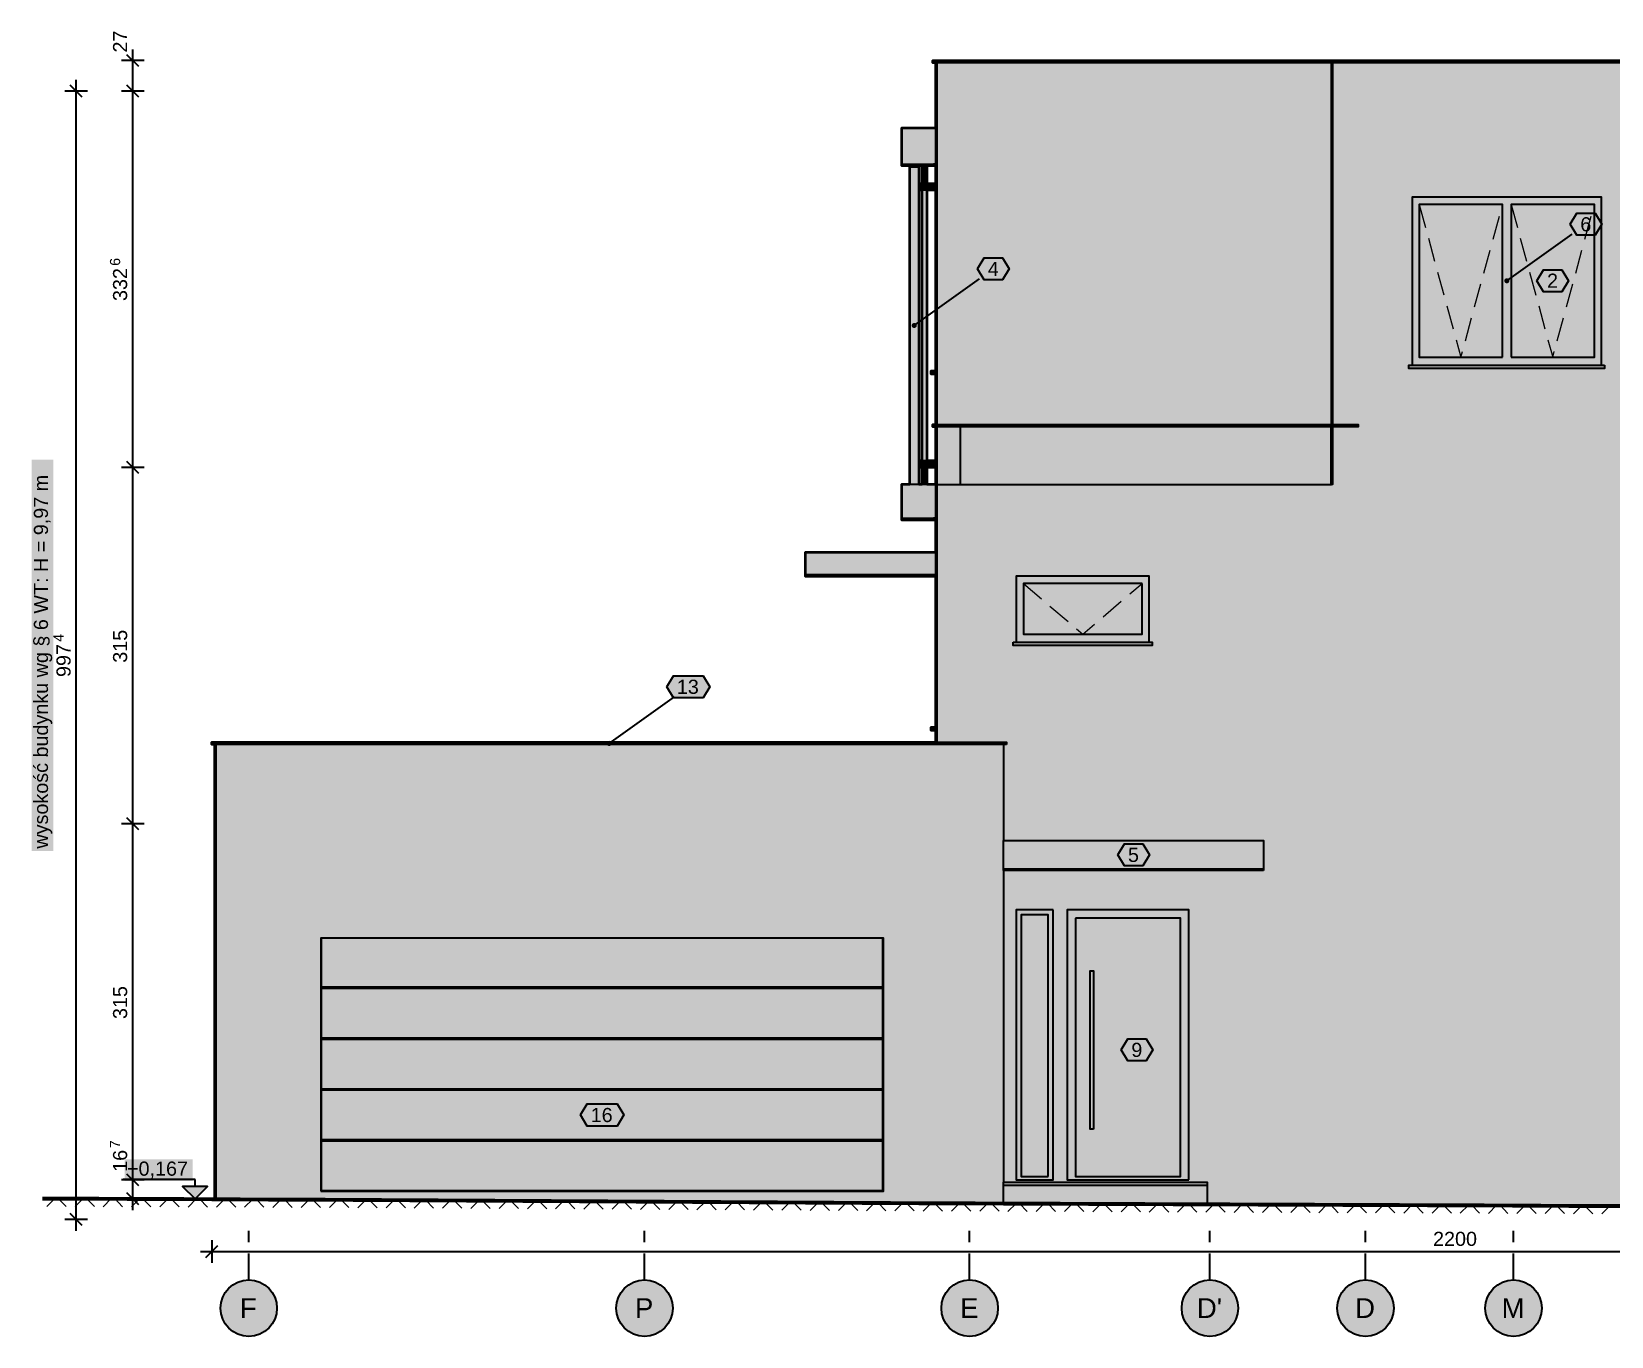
# Model space of a CAD drawing. Header units: metres. Extents: x -13 to 135, y -1 to 10.
# Drawn here: x 71.03 to 85, y -1.38 to 10.15 of the extents above; entities that cross this region are included whole.
import ezdxf

# ---------------------------------------------------------------- set-up
doc = ezdxf.new("R2010")
doc.units = ezdxf.units.M
doc.linetypes.add('KRESKOWA', pattern=[5.25, 4.2, -1.05])
doc.linetypes.add('PUNKTOWA', pattern=[10.5, 8.4, -1.05, 0, -1.05])
for name, color, linetype, lineweight in [('A-ELEWACJE', 7, 'Continuous', 35), ('A-KRESKOWANIE', 8, 'Continuous', 18), ('A-MASKA', 7, 'Continuous', 18), ('A-OPISY', 2, 'Continuous', 25), ('A-OSIE', 1, 'PUNKTOWA', 25), ('A-RZEDNE', 1, 'Continuous', 25), ('A-TEREN', 32, 'Continuous', 50), ('A-WYMIARY', 1, 'Continuous', 25)]:
    doc.layers.add(name, color=color, linetype=linetype, lineweight=lineweight)
doc.styles.add('PL_ARIAL', font='arial.ttf')

msp = doc.modelspace()

# ---------------------------------------------------------------- hatches: boundary and pattern name
at = {"layer": 'A-ELEWACJE', "true_color": 0x75787b}
for points in [[(79.002, 9.896), (82.502, 9.896), (82.502, 9.876), (79.002, 9.876)], [(87.777, 9.896), (87.777, 9.876), (82.502, 9.876), (82.502, 9.896)], [(78.987, 7.125), (78.987, 7.154), (79.027, 7.154), (79.027, 7.125)], [(84.942, 7.175), (83.212, 7.175), (83.212, 7.204), (84.942, 7.204)], [(79.002, 6.68), (82.762, 6.68), (82.762, 6.66), (79.002, 6.66)], [(80.942, 4.754), (80.942, 4.725), (79.712, 4.725), (79.712, 4.754)], [(78.987, 3.975), (78.987, 4.004), (79.027, 4.004), (79.027, 3.975)], [(79.652, 3.85), (72.627, 3.85), (72.627, 3.87), (79.652, 3.87)]]:
    msp.add_hatch(color=7, dxfattribs=at).paths.add_polyline_path(points)
at = {"layer": 'A-ELEWACJE', "true_color": 0x606060}
for points in [[(79.027, 9.876), (79.037, 9.876), (79.037, 6.68), (79.027, 6.68)], [(79.027, 6.15), (79.027, 6.66), (79.032, 6.66), (79.032, 6.15)]]:
    msp.add_hatch(color=7, dxfattribs=at).paths.add_polyline_path(points)
at = {"layer": 'A-ELEWACJE', "true_color": 0xf5f4f1}
h = msp.add_hatch(color=7, dxfattribs=at)
h.paths.add_polyline_path([(79.727, 6.15), (80.927, 6.15), (82.527, 6.15), (82.537, 6.15), (82.537, 6.66), (82.762, 6.66), (82.762, 6.68), (82.537, 6.68), (82.537, 9.876), (83.227, 9.876), (84.927, 9.876), (86.127, 9.876), (87.027, 9.876), (87.752, 9.876), (87.752, 6.68), (87.517, 6.68), (87.517, 6.66), (87.752, 6.66), (87.752, 6.15), (91.627, 6.15), (91.627, 3), (91.627, -0.26), (91.377, -0.259), (91.127, -0.257), (90.877, -0.256), (90.627, -0.254), (90.377, -0.253), (90.127, -0.251), (89.877, -0.25), (89.627, -0.248), (89.377, -0.247), (89.127, -0.245), (88.877, -0.244), (88.627, -0.243), (88.377, -0.242), (88.127, -0.241), (87.877, -0.24), (87.627, -0.239), (87.377, -0.238), (87.127, -0.237), (86.877, -0.236), (86.627, -0.235), (86.377, -0.234), (86.127, -0.233), (85.877, -0.232), (85.627, -0.231), (85.377, -0.23), (85.127, -0.229), (84.877, -0.228), (84.627, -0.227), (84.377, -0.226), (84.127, -0.225), (83.877, -0.224), (83.627, -0.223), (83.377, -0.222), (83.127, -0.221), (82.877, -0.22), (82.627, -0.219), (82.377, -0.218), (82.127, -0.217), (81.877, -0.216), (81.627, -0.215), (81.427, -0.214), (81.427, -0.05), (81.427, -0.02), (79.627, -0.02), (79.627, 2.735), (81.927, 2.735), (81.927, 2.75), (81.927, 3), (81.927, 3.002), (79.627, 3.002), (79.627, 3.85), (79.652, 3.85), (79.652, 3.87), (79.097, 3.87), (79.037, 3.87), (79.037, 6.15)])
h.paths.add_polyline_path([(87.015, 5.338), (86.139, 5.338), (86.139, 4.754), (86.112, 4.754), (86.112, 4.725), (87.042, 4.725), (87.042, 4.754), (87.015, 4.754)], flags=0)
h.paths.add_polyline_path([(87.015, 2.188), (86.239, 2.188), (86.239, 1.604), (86.212, 1.604), (86.212, 1.575), (87.042, 1.575), (87.042, 1.604), (87.015, 1.604)], flags=0)
h.paths.add_polyline_path([(79.739, 5.338), (79.739, 4.754), (79.712, 4.754), (79.712, 4.725), (80.942, 4.725), (80.942, 4.754), (80.915, 4.754), (80.915, 5.338)], flags=0)
h.paths.add_polyline_path([(81.265, 2.388), (80.189, 2.388), (80.189, 0), (81.265, 0)], flags=0)
h.paths.add_polyline_path([(79.739, 2.388), (79.739, 0), (80.065, 0), (80.065, 2.388)], flags=0)
h.paths.add_polyline_path([(87.015, 8.488), (86.139, 8.488), (86.139, 7.904), (86.112, 7.904), (86.112, 7.875), (87.042, 7.875), (87.042, 7.904), (87.015, 7.904)], flags=0)
h.paths.add_polyline_path([(83.239, 8.688), (83.239, 7.204), (83.212, 7.204), (83.212, 7.175), (84.942, 7.175), (84.942, 7.204), (84.915, 7.204), (84.915, 8.688)], flags=0)
for points in [[(82.527, 6.68), (79.682, 6.68), (79.557, 6.68), (79.547, 6.68), (79.037, 6.68), (79.037, 9.876), (82.502, 9.876), (82.527, 9.876)], [(82.527, 9.876), (82.537, 9.876), (82.537, 6.68), (82.527, 6.68)], [(78.727, 8.965), (78.727, 8.98), (79.007, 8.98), (79.007, 8.965)], [(79.007, 8.965), (79.007, 8.98), (79.027, 8.98), (79.027, 8.965)], [(82.527, 6.15), (82.527, 6.66), (82.537, 6.66), (82.537, 6.15)], [(79.027, 6.15), (79.037, 6.15), (79.037, 3.87), (79.027, 3.87)], [(79.007, 5.835), (78.727, 5.835), (78.727, 5.85), (79.007, 5.85)], [(79.007, 5.835), (79.007, 5.85), (79.027, 5.85), (79.027, 5.835)], [(79.007, 5.35), (79.007, 5.335), (77.877, 5.335), (77.877, 5.35)], [(79.007, 5.335), (79.007, 5.35), (79.027, 5.35), (79.027, 5.335)], [(72.652, 3.85), (72.662, 3.85), (72.662, -0.169), (72.652, -0.169)], [(81.927, 2.735), (79.627, 2.735), (79.627, 2.75), (81.927, 2.75)]]:
    msp.add_hatch(color=7, dxfattribs=at).paths.add_polyline_path(points)
at = {"layer": 'A-ELEWACJE', "true_color": 0x797d80}
for points in [[(79.027, 9.302), (79.027, 9.3), (78.727, 9.3), (78.727, 9.302)], [(79.027, 6.152), (79.027, 6.15), (78.727, 6.15), (78.727, 6.152)], [(81.927, 3), (79.627, 3), (79.627, 3.002), (81.927, 3.002)]]:
    msp.add_hatch(color=7, dxfattribs=at).paths.add_polyline_path(points)
at = {"layer": 'A-ELEWACJE', "true_color": 0xbab7af}
for points in [[(79.027, 9.3), (79.027, 8.98), (79.007, 8.98), (78.727, 8.98), (78.727, 9.3)], [(79.027, 6.15), (79.027, 5.85), (79.007, 5.85), (78.727, 5.85), (78.727, 6.15)], [(79.627, 2.75), (79.627, 3), (81.927, 3), (81.927, 2.75)]]:
    msp.add_hatch(color=7, dxfattribs=at).paths.add_polyline_path(points)
at = {"layer": 'A-ELEWACJE', "true_color": 0xa37650}
for points in [[(78.797, 8.96), (78.877, 8.96), (78.877, 8.81), (78.877, 8.75), (78.877, 6.36), (78.877, 6.3), (78.877, 6.152), (78.797, 6.152)], [(78.947, 8.81), (78.917, 8.81), (78.907, 8.81), (78.907, 8.96), (78.947, 8.96)], [(78.947, 6.36), (78.917, 6.36), (78.907, 6.36), (78.907, 8.75), (78.917, 8.75), (78.947, 8.75)], [(78.947, 6.152), (78.907, 6.152), (78.907, 6.3), (78.917, 6.3), (78.947, 6.3)]]:
    msp.add_hatch(color=7, dxfattribs=at).paths.add_polyline_path(points)
at = {"layer": 'A-ELEWACJE', "true_color": 0x6b6e70}
for points in [[(78.917, 8.81), (78.917, 8.75), (78.877, 8.75), (78.877, 8.81)], [(79.027, 8.81), (79.027, 8.75), (78.917, 8.75), (78.917, 8.81)], [(78.917, 6.36), (78.917, 6.3), (78.877, 6.3), (78.877, 6.36)], [(79.027, 6.36), (79.027, 6.3), (78.917, 6.3), (78.917, 6.36)]]:
    msp.add_hatch(color=7, dxfattribs=at).paths.add_polyline_path(points)
at = {"layer": 'A-ELEWACJE', "true_color": 0x6a6d70}
h = msp.add_hatch(color=7, dxfattribs=at)
h.paths.add_polyline_path([(84.915, 8.688), (84.915, 7.204), (83.239, 7.204), (83.239, 8.688)])
h.paths.add_polyline_path([(84.852, 7.275), (84.852, 8.625), (84.115, 8.625), (84.115, 7.275)], flags=0)
h.paths.add_polyline_path([(84.04, 8.625), (83.302, 8.625), (83.302, 7.275), (84.04, 7.275)], flags=0)
at = {"layer": 'A-ELEWACJE', "true_color": 0xa9c3cd}
for points in [[(84.04, 7.275), (83.302, 7.275), (83.302, 8.625), (84.04, 8.625)], [(84.852, 7.275), (84.115, 7.275), (84.115, 8.625), (84.852, 8.625)], [(80.852, 4.825), (79.802, 4.825), (79.802, 5.275), (80.852, 5.275)], [(80.022, 2.345), (80.022, 0.03), (79.782, 0.03), (79.782, 2.345)]]:
    msp.add_hatch(color=7, dxfattribs=at).paths.add_polyline_path(points)
at = {"layer": 'A-ELEWACJE', "true_color": 0x979a9e}
for points in [[(79.039, 6.66), (79.039, 6.15), (79.037, 6.15), (79.032, 6.15), (79.032, 6.66)], [(79.039, 6.15), (79.039, 6.66), (79.242, 6.66), (79.242, 6.15)], [(82.522, 6.66), (82.522, 6.15), (80.927, 6.15), (79.727, 6.15), (79.242, 6.15), (79.242, 6.66)]]:
    msp.add_hatch(color=7, dxfattribs=at).paths.add_polyline_path(points)
at = {"layer": 'A-ELEWACJE', "true_color": 0xbebbb4}
msp.add_hatch(color=7, dxfattribs=at).paths.add_polyline_path([(82.527, 6.15), (82.522, 6.15), (82.522, 6.66), (82.527, 6.66)])
at = {"layer": 'A-ELEWACJE', "true_color": 0x75797c}
msp.add_hatch(color=7, dxfattribs=at).paths.add_polyline_path([(77.877, 5.35), (77.877, 5.55), (79.027, 5.55), (79.027, 5.5), (79.027, 5.488), (79.027, 5.35)])
at = {"layer": 'A-ELEWACJE', "true_color": 0x6a6d70}
h = msp.add_hatch(color=7, dxfattribs=at)
h.paths.add_polyline_path([(79.739, 4.754), (79.739, 5.338), (80.915, 5.338), (80.915, 4.754)])
h.paths.add_polyline_path([(79.802, 5.275), (79.802, 4.825), (80.852, 4.825), (80.852, 5.275)], flags=0)
at = {"layer": 'A-ELEWACJE', "true_color": 0xf5f4f1}
h = msp.add_hatch(color=7, dxfattribs=at)
h.paths.add_polyline_path([(73.577, 3.85), (78.577, 3.85), (79.627, 3.85), (79.627, 3.002), (79.627, 3), (79.627, 2.75), (79.627, 2.735), (79.627, -0.02), (79.627, -0.05), (79.627, -0.207), (79.377, -0.206), (79.127, -0.205), (78.877, -0.204), (78.627, -0.202), (78.377, -0.201), (78.127, -0.199), (77.877, -0.198), (77.627, -0.196), (77.377, -0.195), (77.127, -0.193), (76.877, -0.192), (76.627, -0.19), (76.377, -0.189), (76.127, -0.187), (75.877, -0.186), (75.627, -0.184), (75.377, -0.183), (75.127, -0.181), (74.877, -0.18), (74.627, -0.178), (74.377, -0.177), (74.127, -0.175), (73.877, -0.174), (73.627, -0.173), (73.377, -0.172), (73.127, -0.171), (72.877, -0.17), (72.662, -0.169), (72.662, 3.85)])
h.paths.add_polyline_path([(78.565, -0.1), (78.565, 2.138), (73.589, 2.138), (73.589, -0.1)], flags=0)
at = {"layer": 'A-ELEWACJE', "true_color": 0x6a6d70}
h = msp.add_hatch(color=7, dxfattribs=at)
h.paths.add_polyline_path([(80.022, 0), (79.782, 0), (79.739, 0), (79.739, 2.388), (80.065, 2.388), (80.065, 0)])
h.paths.add_polyline_path([(80.022, 2.345), (79.782, 2.345), (79.782, 0.03), (80.022, 0.03)], flags=0)
h = msp.add_hatch(color=7, dxfattribs=at)
h.paths.add_polyline_path([(81.192, 0), (80.262, 0), (80.189, 0), (80.189, 2.388), (81.265, 2.388), (81.265, 0)])
h.paths.add_polyline_path([(80.262, 0.03), (81.192, 0.03), (81.192, 2.315), (80.262, 2.315)], flags=0)
at = {"layer": 'A-ELEWACJE', "true_color": 0x707376}
h = msp.add_hatch(color=7, dxfattribs=at)
h.paths.add_polyline_path([(80.262, 0.03), (80.262, 2.315), (81.192, 2.315), (81.192, 0.03)])
h.paths.add_polyline_path([(80.392, 0.45), (80.422, 0.45), (80.422, 1.85), (80.392, 1.85)], flags=0)
at = {"layer": 'A-ELEWACJE', "true_color": 0xeae8e1}
for points in [[(73.597, 0.796), (73.597, 0.354), (76.827, 0.354), (76.827, 0.346), (73.597, 0.346), (73.597, 0), (73.589, 0), (73.589, 2.138), (73.597, 2.138), (73.597, 1.704), (76.827, 1.704), (76.827, 1.696), (73.597, 1.696), (73.597, 1.254), (76.827, 1.254), (76.827, 1.246), (73.597, 1.246), (73.597, 0.804), (76.827, 0.804), (76.827, 0.796)], [(77.727, 0.796), (77.727, 0.804), (78.557, 0.804), (78.557, 1.246), (77.727, 1.246), (77.727, 1.254), (78.557, 1.254), (78.557, 1.696), (77.727, 1.696), (77.727, 1.704), (78.557, 1.704), (78.557, 2.138), (78.565, 2.138), (78.565, 0), (78.557, 0), (78.557, 0.346), (77.727, 0.346), (77.727, 0.354), (78.557, 0.354), (78.557, 0.796)]]:
    msp.add_hatch(color=7, dxfattribs=at).paths.add_polyline_path(points)
at = {"layer": 'A-ELEWACJE', "true_color": 0x75777a}
for points in [[(78.557, 1.704), (73.597, 1.704), (73.597, 2.138), (78.557, 2.138)], [(78.557, 1.254), (73.597, 1.254), (73.597, 1.696), (78.557, 1.696)], [(78.557, 1.246), (78.557, 0.804), (73.597, 0.804), (73.597, 1.246)], [(78.557, 0.796), (78.557, 0.354), (73.597, 0.354), (73.597, 0.796)], [(78.557, 0.346), (78.557, -0.096), (73.597, -0.096), (73.597, 0.346)]]:
    msp.add_hatch(color=7, dxfattribs=at).paths.add_polyline_path(points)
at = {"layer": 'A-ELEWACJE', "true_color": 0xbec2c5}
msp.add_hatch(color=7, dxfattribs=at).paths.add_polyline_path([(80.392, 0.45), (80.392, 1.85), (80.422, 1.85), (80.422, 0.45)])
at = {"layer": 'A-ELEWACJE', "true_color": 0xf0ede8}
for points in [[(76.827, 1.704), (76.852, 1.704), (76.852, 1.696), (76.827, 1.696)], [(76.852, 1.704), (77.702, 1.704), (77.702, 1.696), (76.852, 1.696)], [(77.727, 1.696), (77.702, 1.696), (77.702, 1.704), (77.727, 1.704)], [(76.827, 1.254), (76.852, 1.254), (76.852, 1.246), (76.827, 1.246)], [(76.852, 1.254), (77.702, 1.254), (77.702, 1.246), (76.852, 1.246)], [(77.727, 1.246), (77.702, 1.246), (77.702, 1.254), (77.727, 1.254)], [(76.827, 0.804), (76.852, 0.804), (76.852, 0.796), (76.827, 0.796)], [(76.852, 0.804), (77.702, 0.804), (77.702, 0.796), (76.852, 0.796)], [(77.727, 0.796), (77.702, 0.796), (77.702, 0.804), (77.727, 0.804)], [(76.827, 0.354), (76.852, 0.354), (76.852, 0.346), (76.827, 0.346)], [(76.852, 0.354), (77.702, 0.354), (77.702, 0.346), (76.852, 0.346)], [(77.727, 0.346), (77.702, 0.346), (77.702, 0.354), (77.727, 0.354)]]:
    msp.add_hatch(color=7, dxfattribs=at).paths.add_polyline_path(points)
at = {"layer": 'A-ELEWACJE', "true_color": 0x959799}
for points in [[(73.589, -0.015), (73.589, 0), (73.597, 0), (73.597, -0.015)], [(78.557, -0.015), (78.557, 0), (78.565, 0), (78.565, -0.015)]]:
    msp.add_hatch(color=7, dxfattribs=at).paths.add_polyline_path(points)
at = {"layer": 'A-ELEWACJE', "true_color": 0xcdc9c0}
for points in [[(73.589, -0.08), (73.589, -0.015), (73.597, -0.015), (73.597, -0.08)], [(78.557, -0.08), (78.557, -0.015), (78.565, -0.015), (78.565, -0.08)]]:
    msp.add_hatch(color=7, dxfattribs=at).paths.add_polyline_path(points)
at = {"layer": 'A-ELEWACJE', "true_color": 0xededed}
msp.add_hatch(color=7, dxfattribs=at).paths.add_polyline_path([(73.597, -0.08), (73.597, -0.096), (78.557, -0.096), (78.557, -0.08), (78.565, -0.08), (78.565, -0.1), (73.589, -0.1), (73.589, -0.08)])
at = {"layer": 'A-ELEWACJE', "true_color": 0xc2beb6}
msp.add_hatch(color=7, dxfattribs=at).paths.add_polyline_path([(81.427, -0.05), (79.627, -0.05), (79.627, -0.02), (81.427, -0.02)])
at = {"layer": 'A-ELEWACJE', "true_color": 0x969087}
msp.add_hatch(color=7, dxfattribs=at).paths.add_polyline_path([(79.627, -0.05), (81.427, -0.05), (81.427, -0.214), (81.377, -0.214), (81.127, -0.213), (80.877, -0.212), (80.627, -0.211), (80.377, -0.21), (80.127, -0.209), (79.877, -0.208), (79.627, -0.207)])
at = {"layer": 'A-MASKA', "true_color": 0xffffff}
for points in [[(71.225, 2.91), (71.225, 6.368), (71.032, 6.368), (71.032, 2.91)], [(71.856, -0.01), (72.457, -0.01), (72.457, 0.183), (71.856, 0.183)]]:
    msp.add_hatch(color=7, dxfattribs=at).paths.add_polyline_path(points)
at = {"layer": 'A-OPISY', "true_color": 0xffffff}
for points in [[(84.637, 8.45), (84.695, 8.547), (84.859, 8.547), (84.918, 8.45), (84.859, 8.352), (84.695, 8.352)], [(79.397, 8.055), (79.455, 8.152), (79.619, 8.152), (79.678, 8.055), (79.619, 7.957), (79.455, 7.957)], [(84.343, 7.95), (84.401, 8.047), (84.565, 8.047), (84.624, 7.95), (84.565, 7.853), (84.401, 7.853)], [(76.648, 4.36), (76.707, 4.458), (76.972, 4.458), (77.031, 4.36), (76.972, 4.263), (76.707, 4.263)], [(80.637, 2.875), (80.695, 2.973), (80.859, 2.973), (80.918, 2.875), (80.859, 2.777), (80.695, 2.777)], [(80.667, 1.15), (80.725, 1.248), (80.889, 1.248), (80.948, 1.15), (80.889, 1.053), (80.725, 1.053)], [(75.886, 0.575), (75.944, 0.672), (76.21, 0.672), (76.268, 0.575), (76.21, 0.477), (75.944, 0.477)]]:
    msp.add_hatch(color=7, dxfattribs=at).paths.add_polyline_path(points)
at = {"layer": 'A-OPISY', "true_color": 0x000000}
for points in [[(84.1, 7.95), (84.099, 7.956), (84.097, 7.961), (84.093, 7.966), (84.088, 7.969), (84.083, 7.972), (84.077, 7.973), (84.071, 7.972), (84.066, 7.969), (84.061, 7.966), (84.058, 7.961), (84.055, 7.956), (84.055, 7.95), (84.055, 7.944), (84.058, 7.939), (84.061, 7.934), (84.066, 7.931), (84.071, 7.928), (84.077, 7.928), (84.083, 7.928), (84.088, 7.931), (84.093, 7.934), (84.097, 7.939), (84.099, 7.944)], [(78.86, 7.555), (78.859, 7.561), (78.857, 7.566), (78.853, 7.571), (78.848, 7.574), (78.843, 7.577), (78.837, 7.577), (78.831, 7.577), (78.826, 7.574), (78.821, 7.571), (78.818, 7.566), (78.815, 7.561), (78.815, 7.555), (78.815, 7.549), (78.818, 7.544), (78.821, 7.539), (78.826, 7.536), (78.831, 7.533), (78.837, 7.532), (78.843, 7.533), (78.848, 7.536), (78.853, 7.539), (78.857, 7.544), (78.859, 7.549)], [(76.162, 3.86), (76.161, 3.866), (76.159, 3.871), (76.155, 3.876), (76.151, 3.879), (76.145, 3.882), (76.14, 3.883), (76.134, 3.882), (76.128, 3.879), (76.124, 3.876), (76.12, 3.871), (76.118, 3.866), (76.117, 3.86), (76.118, 3.854), (76.12, 3.849), (76.124, 3.844), (76.128, 3.841), (76.134, 3.838), (76.14, 3.838), (76.145, 3.838), (76.151, 3.841), (76.155, 3.844), (76.159, 3.849), (76.161, 3.854)]]:
    msp.add_hatch(color=7, dxfattribs=at).paths.add_polyline_path(points)
at = {"layer": 'A-OSIE', "true_color": 0xffffff}
for points in [[(73.202, -1.133), (73.2, -1.1), (73.194, -1.068), (73.183, -1.037), (73.169, -1.008), (73.15, -0.981), (73.129, -0.956), (73.104, -0.934), (73.077, -0.916), (73.048, -0.902), (73.017, -0.891), (72.985, -0.885), (72.952, -0.883), (72.919, -0.885), (72.887, -0.891), (72.856, -0.902), (72.827, -0.916), (72.8, -0.934), (72.775, -0.956), (72.754, -0.981), (72.736, -1.008), (72.721, -1.037), (72.711, -1.068), (72.704, -1.1), (72.702, -1.133), (72.704, -1.165), (72.711, -1.197), (72.721, -1.228), (72.736, -1.258), (72.754, -1.285), (72.775, -1.31), (72.8, -1.331), (72.827, -1.349), (72.856, -1.364), (72.887, -1.374), (72.919, -1.381), (72.952, -1.383), (72.985, -1.381), (73.017, -1.374), (73.048, -1.364), (73.077, -1.349), (73.104, -1.331), (73.129, -1.31), (73.15, -1.285), (73.169, -1.258), (73.183, -1.228), (73.194, -1.197), (73.2, -1.165)], [(76.702, -1.133), (76.7, -1.1), (76.694, -1.068), (76.683, -1.037), (76.669, -1.008), (76.65, -0.981), (76.629, -0.956), (76.604, -0.934), (76.577, -0.916), (76.548, -0.902), (76.517, -0.891), (76.485, -0.885), (76.452, -0.883), (76.419, -0.885), (76.387, -0.891), (76.356, -0.902), (76.327, -0.916), (76.3, -0.934), (76.275, -0.956), (76.254, -0.981), (76.236, -1.008), (76.221, -1.037), (76.211, -1.068), (76.204, -1.1), (76.202, -1.133), (76.204, -1.165), (76.211, -1.197), (76.221, -1.228), (76.236, -1.258), (76.254, -1.285), (76.275, -1.31), (76.3, -1.331), (76.327, -1.349), (76.356, -1.364), (76.387, -1.374), (76.419, -1.381), (76.452, -1.383), (76.485, -1.381), (76.517, -1.374), (76.548, -1.364), (76.577, -1.349), (76.604, -1.331), (76.629, -1.31), (76.65, -1.285), (76.669, -1.258), (76.683, -1.228), (76.694, -1.197), (76.7, -1.165)], [(79.577, -1.133), (79.575, -1.1), (79.569, -1.068), (79.558, -1.037), (79.544, -1.008), (79.525, -0.981), (79.504, -0.956), (79.479, -0.934), (79.452, -0.916), (79.423, -0.902), (79.392, -0.891), (79.36, -0.885), (79.327, -0.883), (79.294, -0.885), (79.262, -0.891), (79.231, -0.902), (79.202, -0.916), (79.175, -0.934), (79.15, -0.956), (79.129, -0.981), (79.111, -1.008), (79.096, -1.037), (79.086, -1.068), (79.079, -1.1), (79.077, -1.133), (79.079, -1.165), (79.086, -1.197), (79.096, -1.228), (79.111, -1.258), (79.129, -1.285), (79.15, -1.31), (79.175, -1.331), (79.202, -1.349), (79.231, -1.364), (79.262, -1.374), (79.294, -1.381), (79.327, -1.383), (79.36, -1.381), (79.392, -1.374), (79.423, -1.364), (79.452, -1.349), (79.479, -1.331), (79.504, -1.31), (79.525, -1.285), (79.544, -1.258), (79.558, -1.228), (79.569, -1.197), (79.575, -1.165)], [(81.702, -1.133), (81.7, -1.1), (81.694, -1.068), (81.683, -1.037), (81.669, -1.008), (81.65, -0.981), (81.629, -0.956), (81.604, -0.934), (81.577, -0.916), (81.548, -0.902), (81.517, -0.891), (81.485, -0.885), (81.452, -0.883), (81.419, -0.885), (81.387, -0.891), (81.356, -0.902), (81.327, -0.916), (81.3, -0.934), (81.275, -0.956), (81.254, -0.981), (81.236, -1.008), (81.221, -1.037), (81.211, -1.068), (81.204, -1.1), (81.202, -1.133), (81.204, -1.165), (81.211, -1.197), (81.221, -1.228), (81.236, -1.258), (81.254, -1.285), (81.275, -1.31), (81.3, -1.331), (81.327, -1.349), (81.356, -1.364), (81.387, -1.374), (81.419, -1.381), (81.452, -1.383), (81.485, -1.381), (81.517, -1.374), (81.548, -1.364), (81.577, -1.349), (81.604, -1.331), (81.629, -1.31), (81.65, -1.285), (81.669, -1.258), (81.683, -1.228), (81.694, -1.197), (81.7, -1.165)], [(83.077, -1.133), (83.075, -1.1), (83.069, -1.068), (83.058, -1.037), (83.044, -1.008), (83.025, -0.981), (83.004, -0.956), (82.979, -0.934), (82.952, -0.916), (82.923, -0.902), (82.892, -0.891), (82.86, -0.885), (82.827, -0.883), (82.794, -0.885), (82.762, -0.891), (82.731, -0.902), (82.702, -0.916), (82.675, -0.934), (82.65, -0.956), (82.629, -0.981), (82.611, -1.008), (82.596, -1.037), (82.586, -1.068), (82.579, -1.1), (82.577, -1.133), (82.579, -1.165), (82.586, -1.197), (82.596, -1.228), (82.611, -1.258), (82.629, -1.285), (82.65, -1.31), (82.675, -1.331), (82.702, -1.349), (82.731, -1.364), (82.762, -1.374), (82.794, -1.381), (82.827, -1.383), (82.86, -1.381), (82.892, -1.374), (82.923, -1.364), (82.952, -1.349), (82.979, -1.331), (83.004, -1.31), (83.025, -1.285), (83.044, -1.258), (83.058, -1.228), (83.069, -1.197), (83.075, -1.165)], [(84.387, -1.133), (84.385, -1.1), (84.379, -1.068), (84.368, -1.037), (84.354, -1.008), (84.335, -0.981), (84.314, -0.956), (84.289, -0.934), (84.262, -0.916), (84.233, -0.902), (84.202, -0.891), (84.17, -0.885), (84.137, -0.883), (84.104, -0.885), (84.072, -0.891), (84.041, -0.902), (84.012, -0.916), (83.985, -0.934), (83.96, -0.956), (83.939, -0.981), (83.921, -1.008), (83.906, -1.037), (83.896, -1.068), (83.889, -1.1), (83.887, -1.133), (83.889, -1.165), (83.896, -1.197), (83.906, -1.228), (83.921, -1.258), (83.939, -1.285), (83.96, -1.31), (83.985, -1.331), (84.012, -1.349), (84.041, -1.364), (84.072, -1.374), (84.104, -1.381), (84.137, -1.383), (84.17, -1.381), (84.202, -1.374), (84.233, -1.364), (84.262, -1.349), (84.289, -1.331), (84.314, -1.31), (84.335, -1.285), (84.354, -1.258), (84.368, -1.228), (84.379, -1.197), (84.385, -1.165)]]:
    msp.add_hatch(color=7, dxfattribs=at).paths.add_polyline_path(points)
at = {"layer": 'A-RZEDNE', "true_color": 0x000000}
msp.add_hatch(color=7, dxfattribs=at).paths.add_polyline_path([(72.477, -0.167), (72.587, -0.057), (72.367, -0.057)])

# ---------------------------------------------------------------- linework, layer by layer
at = {"layer": 'A-ELEWACJE', "lineweight": 50, "ltscale": 0.05}
for points in [[(72.652, -0.168), (72.652, 0), (72.652, 2.088), (72.652, 2.1), (72.652, 3.635), (72.652, 3.65), (72.652, 3.85), (72.627, 3.85), (72.627, 3.87), (73.172, 3.87), (78.717, 3.87), (78.997, 3.87), (79.027, 3.87), (79.027, 3.975), (78.987, 3.975), (78.987, 4.004), (79.027, 4.004), (79.027, 5.335), (79.007, 5.335), (77.877, 5.335), (77.877, 5.35), (77.877, 5.55), (79.027, 5.55), (79.027, 5.835), (79.007, 5.835), (78.727, 5.835), (78.727, 5.85), (78.727, 6.15), (78.727, 6.152), (78.797, 6.152), (78.797, 8.96), (78.877, 8.96), (78.877, 8.81), (78.907, 8.81), (78.907, 8.96), (78.947, 8.96), (78.947, 8.81), (79.027, 8.81), (79.027, 8.888), (79.027, 8.9), (79.027, 8.96), (79.027, 8.965), (79.007, 8.965), (78.727, 8.965), (78.727, 8.98), (78.727, 9.3), (78.727, 9.302), (79.027, 9.302), (79.027, 9.876), (79.002, 9.876), (79.002, 9.896), (79.547, 9.896), (82.502, 9.896), (87.777, 9.896)], [(78.877, 8.75), (78.877, 6.36), (78.907, 6.36), (78.907, 8.75), (78.877, 8.75)], [(79.027, 6.36), (79.027, 6.66), (79.002, 6.66), (79.002, 6.68), (79.027, 6.68), (79.027, 7.125), (78.987, 7.125), (78.987, 7.154), (79.027, 7.154), (79.027, 8.75), (78.947, 8.75), (78.947, 6.36), (79.027, 6.36)], [(78.877, 6.3), (78.877, 6.152), (78.907, 6.152), (78.907, 6.3), (78.877, 6.3)], [(79.027, 6.152), (79.027, 6.3), (78.947, 6.3), (78.947, 6.152), (79.027, 6.152)]]:
    msp.add_lwpolyline(points, dxfattribs=at)
at = {"layer": 'A-ELEWACJE', "lineweight": 35, "ltscale": 0.05}
for points in [[(82.502, 9.876), (79.002, 9.876), (79.002, 9.896), (82.502, 9.896)], [(79.027, 6.68), (79.027, 9.876)], [(79.037, 9.876), (79.037, 6.68)], [(82.502, 9.896), (87.777, 9.896), (87.777, 9.876), (82.502, 9.876), (82.502, 9.896)], [(82.527, 6.68), (82.527, 9.876)], [(82.537, 9.876), (82.537, 6.68)], [(79.027, 9.3), (78.727, 9.3), (78.727, 9.302), (79.027, 9.302)], [(78.727, 8.98), (78.727, 9.3)], [(79.007, 8.965), (78.727, 8.965), (78.727, 8.98), (79.007, 8.98), (79.007, 8.965)], [(78.797, 6.152), (78.797, 8.96), (78.877, 8.96), (78.877, 8.81)], [(78.907, 8.81), (78.907, 8.96), (78.947, 8.96), (78.947, 8.81)], [(79.027, 8.98), (79.007, 8.98)], [(79.027, 8.965), (79.007, 8.965)], [(78.877, 8.81), (78.917, 8.81), (78.917, 8.75), (78.877, 8.75), (78.877, 8.81)], [(78.917, 8.81), (79.027, 8.81)], [(78.877, 8.75), (78.877, 6.36)], [(78.907, 6.36), (78.907, 8.75)], [(79.027, 8.75), (78.917, 8.75)], [(78.947, 8.75), (78.947, 6.36)], [(84.915, 7.204), (84.915, 8.688), (83.239, 8.688), (83.239, 7.204)], [(84.04, 7.275), (84.04, 8.625), (83.302, 8.625), (83.302, 7.275), (84.04, 7.275)], [(84.115, 7.275), (84.852, 7.275), (84.852, 8.625), (84.115, 8.625), (84.115, 7.275)], [(79.027, 7.125), (78.987, 7.125), (78.987, 7.154), (79.027, 7.154)], [(84.942, 7.204), (84.942, 7.175), (83.212, 7.175), (83.212, 7.204), (84.942, 7.204)], [(79.002, 6.66), (79.002, 6.68), (82.762, 6.68), (82.762, 6.66), (79.002, 6.66)], [(79.027, 6.15), (79.027, 6.66)], [(79.032, 6.15), (79.032, 6.66)], [(79.039, 6.15), (79.039, 6.66)], [(79.242, 6.66), (79.242, 6.15)], [(82.522, 6.66), (82.522, 6.15)], [(82.537, 6.66), (82.537, 6.15), (82.527, 6.15), (82.527, 6.66)], [(78.877, 6.36), (78.917, 6.36), (78.917, 6.3), (78.877, 6.3), (78.877, 6.36)], [(78.877, 6.3), (78.877, 6.152)], [(78.907, 6.152), (78.907, 6.3)], [(78.917, 6.36), (79.027, 6.36)], [(79.027, 6.3), (78.917, 6.3)], [(78.947, 6.3), (78.947, 6.152)], [(79.027, 6.15), (78.727, 6.15), (78.727, 6.152), (79.027, 6.152)], [(78.727, 5.85), (78.727, 6.15)], [(79.027, 3.87), (79.027, 6.15), (79.037, 6.15), (79.037, 3.87)], [(79.037, 6.15), (79.727, 6.15), (80.927, 6.15), (82.527, 6.15)], [(79.007, 5.85), (79.007, 5.835), (78.727, 5.835), (78.727, 5.85), (79.007, 5.85)], [(79.027, 5.85), (79.007, 5.85)], [(79.027, 5.835), (79.007, 5.835)], [(79.027, 5.35), (77.877, 5.35), (77.877, 5.55), (79.027, 5.55)], [(79.007, 5.35), (79.007, 5.335), (77.877, 5.335), (77.877, 5.35)], [(79.027, 5.335), (79.007, 5.335)], [(80.915, 4.754), (80.915, 5.338), (79.739, 5.338), (79.739, 4.754)], [(80.852, 5.275), (79.802, 5.275), (79.802, 4.825), (80.852, 4.825), (80.852, 5.275)], [(79.712, 4.754), (80.942, 4.754), (80.942, 4.725), (79.712, 4.725), (79.712, 4.754)], [(79.027, 3.975), (78.987, 3.975), (78.987, 4.004), (79.027, 4.004)], [(79.652, 3.85), (72.627, 3.85), (72.627, 3.87), (79.652, 3.87), (79.652, 3.85)], [(72.652, -0.168), (72.652, 3.85)], [(72.662, 3.85), (72.662, -0.168)], [(79.627, 3.85), (79.627, 3.002)], [(81.927, 3), (79.627, 3), (79.627, 3.002), (81.927, 3.002), (81.927, 3)], [(79.627, 2.75), (79.627, 3)], [(81.927, 3), (81.927, 2.75)], [(81.927, 2.735), (79.627, 2.735), (79.627, 2.75), (81.927, 2.75), (81.927, 2.735)], [(79.627, 2.735), (79.627, -0.02)], [(80.065, 2.388), (79.739, 2.388), (79.739, 0), (80.065, 0), (80.065, 2.388)], [(81.265, 0), (81.265, 2.388), (80.189, 2.388), (80.189, 0), (81.265, 0)], [(80.022, 0.03), (80.022, 2.345), (79.782, 2.345), (79.782, 0.03), (80.022, 0.03)], [(80.262, 2.315), (80.262, 0.03), (81.192, 0.03), (81.192, 2.315), (80.262, 2.315)], [(73.589, -0.1), (78.565, -0.1), (78.565, 2.138), (73.589, 2.138), (73.589, -0.1)], [(78.557, 2.138), (78.557, 1.704), (73.597, 1.704), (73.597, 2.138)], [(80.422, 0.45), (80.392, 0.45), (80.392, 1.85), (80.422, 1.85), (80.422, 0.45)], [(78.557, 1.696), (78.557, 1.254), (73.597, 1.254), (73.597, 1.696), (78.557, 1.696)], [(73.597, 1.246), (78.557, 1.246), (78.557, 0.804), (73.597, 0.804), (73.597, 1.246)], [(73.597, 0.796), (78.557, 0.796), (78.557, 0.354), (73.597, 0.354), (73.597, 0.796)], [(73.597, 0.346), (78.557, 0.346), (78.557, -0.096), (73.597, -0.096), (73.597, 0.346)], [(81.427, -0.05), (79.627, -0.05), (79.627, -0.02), (81.427, -0.02), (81.427, -0.05)], [(79.627, -0.206), (79.627, -0.05)], [(81.427, -0.05), (81.427, -0.214)]]:
    msp.add_lwpolyline(points, dxfattribs=at)
at = {"layer": 'A-ELEWACJE', "linetype": 'KRESKOWA', "lineweight": 25, "ltscale": 0.05, "flags": 128}
for points in [[(83.302, 8.625), (83.671, 7.275), (84.04, 8.625)], [(84.115, 8.625), (84.483, 7.275), (84.852, 8.625)], [(79.802, 5.275), (80.327, 4.825), (80.852, 5.275)]]:
    msp.add_lwpolyline(points, dxfattribs=at)
at = {"layer": 'A-KRESKOWANIE', "lineweight": 25, "ltscale": 0.05}
for points in [[(71.166, -0.234), (71.237, -0.163)], [(71.267, -0.163), (71.337, -0.234)], [(71.416, -0.235), (71.487, -0.164)], [(71.517, -0.164), (71.587, -0.235)], [(71.666, -0.236), (71.737, -0.165)], [(71.767, -0.165), (71.837, -0.236)], [(71.916, -0.237), (71.987, -0.166)], [(72.017, -0.166), (72.087, -0.237)], [(72.166, -0.238), (72.237, -0.167)], [(72.267, -0.167), (72.337, -0.238)], [(72.416, -0.239), (72.487, -0.168)], [(72.517, -0.168), (72.587, -0.239)], [(72.666, -0.24), (72.737, -0.169)], [(72.767, -0.169), (72.837, -0.24)], [(72.916, -0.241), (72.987, -0.17)], [(73.017, -0.17), (73.087, -0.241)], [(73.166, -0.242), (73.237, -0.171)], [(73.267, -0.171), (73.337, -0.242)], [(73.416, -0.243), (73.487, -0.172)], [(73.517, -0.172), (73.587, -0.243)], [(73.666, -0.244), (73.737, -0.173)], [(73.767, -0.173), (73.837, -0.244)], [(73.916, -0.245), (73.987, -0.174)], [(74.017, -0.175), (74.087, -0.246)], [(74.166, -0.246), (74.237, -0.176)], [(74.267, -0.176), (74.337, -0.247)], [(74.416, -0.248), (74.487, -0.177)], [(74.517, -0.177), (74.587, -0.249)], [(74.666, -0.249), (74.737, -0.179)], [(74.767, -0.179), (74.837, -0.25)], [(74.916, -0.251), (74.987, -0.18)], [(75.017, -0.18), (75.087, -0.252)], [(75.166, -0.252), (75.237, -0.182)], [(75.267, -0.182), (75.337, -0.253)], [(75.416, -0.254), (75.487, -0.183)], [(75.517, -0.183), (75.587, -0.255)], [(75.666, -0.255), (75.737, -0.185)], [(75.767, -0.185), (75.837, -0.256)], [(75.916, -0.257), (75.987, -0.186)], [(76.017, -0.186), (76.087, -0.258)], [(76.166, -0.258), (76.237, -0.188)], [(76.267, -0.188), (76.337, -0.259)], [(76.416, -0.26), (76.487, -0.189)], [(76.517, -0.189), (76.587, -0.261)], [(76.666, -0.261), (76.737, -0.191)], [(76.767, -0.191), (76.837, -0.262)], [(76.916, -0.263), (76.987, -0.192)], [(77.017, -0.192), (77.087, -0.264)], [(77.166, -0.264), (77.237, -0.194)], [(77.267, -0.194), (77.337, -0.265)], [(77.416, -0.266), (77.487, -0.195)], [(77.517, -0.195), (77.587, -0.267)], [(77.666, -0.267), (77.737, -0.197)], [(77.767, -0.197), (77.837, -0.268)], [(77.916, -0.269), (77.987, -0.198)], [(78.017, -0.198), (78.087, -0.27)], [(78.166, -0.27), (78.237, -0.2)], [(78.267, -0.2), (78.337, -0.271)], [(78.416, -0.272), (78.487, -0.201)], [(78.517, -0.201), (78.587, -0.273)], [(78.666, -0.273), (78.737, -0.203)], [(78.767, -0.203), (78.837, -0.274)], [(78.916, -0.275), (78.987, -0.204)], [(79.017, -0.204), (79.087, -0.275)], [(79.166, -0.276), (79.237, -0.205)], [(79.267, -0.205), (79.337, -0.276)], [(79.416, -0.277), (79.487, -0.206)], [(79.517, -0.206), (79.587, -0.277)], [(79.666, -0.278), (79.737, -0.207)], [(79.767, -0.207), (79.837, -0.278)], [(79.916, -0.279), (79.987, -0.208)], [(80.017, -0.208), (80.087, -0.279)], [(80.166, -0.28), (80.237, -0.209)], [(80.267, -0.209), (80.337, -0.28)], [(80.416, -0.281), (80.487, -0.21)], [(80.517, -0.21), (80.587, -0.281)], [(80.666, -0.282), (80.737, -0.211)], [(80.767, -0.211), (80.837, -0.282)], [(80.916, -0.283), (80.987, -0.212)], [(81.017, -0.212), (81.087, -0.283)], [(81.166, -0.284), (81.237, -0.213)], [(81.267, -0.213), (81.337, -0.284)], [(81.416, -0.285), (81.487, -0.214)], [(81.517, -0.214), (81.587, -0.285)], [(81.666, -0.286), (81.737, -0.215)], [(81.767, -0.215), (81.837, -0.286)], [(81.916, -0.287), (81.987, -0.216)], [(82.017, -0.216), (82.087, -0.287)], [(82.166, -0.288), (82.237, -0.217)], [(82.267, -0.217), (82.337, -0.288)], [(82.416, -0.289), (82.487, -0.218)], [(82.517, -0.218), (82.587, -0.289)], [(82.666, -0.29), (82.737, -0.219)], [(82.767, -0.219), (82.837, -0.29)], [(82.916, -0.291), (82.987, -0.22)], [(83.017, -0.22), (83.087, -0.291)], [(83.166, -0.292), (83.237, -0.221)], [(83.267, -0.221), (83.337, -0.292)], [(83.416, -0.293), (83.487, -0.222)], [(83.517, -0.222), (83.587, -0.293)], [(83.666, -0.294), (83.737, -0.223)], [(83.767, -0.223), (83.837, -0.294)], [(83.916, -0.295), (83.987, -0.224)], [(84.017, -0.224), (84.087, -0.295)], [(84.166, -0.296), (84.237, -0.225)], [(84.267, -0.225), (84.337, -0.296)], [(84.416, -0.297), (84.487, -0.226)], [(84.517, -0.226), (84.587, -0.297)], [(84.666, -0.298), (84.737, -0.227)], [(84.767, -0.227), (84.837, -0.298)], [(84.916, -0.299), (84.987, -0.228)]]:
    msp.add_lwpolyline(points, dxfattribs=at)
at = {"layer": 'A-OPISY', "lineweight": 35, "ltscale": 0.05}
for points in [[(84.637, 8.45), (84.695, 8.547), (84.859, 8.547), (84.918, 8.45), (84.859, 8.352), (84.695, 8.352)], [(79.397, 8.055), (79.455, 8.152), (79.619, 8.152), (79.678, 8.055), (79.619, 7.957), (79.455, 7.957)], [(84.343, 7.95), (84.401, 8.047), (84.565, 8.047), (84.624, 7.95), (84.565, 7.853), (84.401, 7.853)], [(76.648, 4.36), (76.707, 4.458), (76.972, 4.458), (77.031, 4.36), (76.972, 4.263), (76.707, 4.263)], [(80.637, 2.875), (80.695, 2.973), (80.859, 2.973), (80.918, 2.875), (80.859, 2.777), (80.695, 2.777)], [(80.667, 1.15), (80.725, 1.248), (80.889, 1.248), (80.948, 1.15), (80.889, 1.053), (80.725, 1.053)], [(75.886, 0.575), (75.944, 0.672), (76.21, 0.672), (76.268, 0.575), (76.21, 0.477), (75.944, 0.477)]]:
    msp.add_lwpolyline(points, close=True, dxfattribs=at)
for points in [[(84.077, 7.95), (84.655, 8.363)], [(78.837, 7.555), (79.415, 7.968)], [(76.14, 3.86), (76.717, 4.273)]]:
    msp.add_lwpolyline(points, dxfattribs=at)
at = {"layer": 'A-OSIE', "linetype": 'PUNKTOWA', "lineweight": 35, "ltscale": 0.027778, "flags": 128}
for points in [[(72.952, -0.883), (72.952, -0.358)], [(76.452, -0.883), (76.452, -0.358)], [(79.327, -0.883), (79.327, -0.358)], [(81.452, -0.883), (81.452, -0.358)], [(82.827, -0.883), (82.827, -0.358)], [(84.137, -0.883), (84.137, -0.358)]]:
    msp.add_lwpolyline(points, dxfattribs=at)
at = {"layer": 'A-OSIE', "linetype": 'Continuous', "lineweight": 35, "ltscale": 0.05}
for centre in [(72.952, -1.133), (76.452, -1.133), (79.327, -1.133), (81.452, -1.133), (82.827, -1.133), (84.137, -1.133)]:
    msp.add_circle(centre, 0.25, dxfattribs=at)
at = {"layer": 'A-RZEDNE', "lineweight": 35, "ltscale": 0.05}
for points in [[(72.477, 0.003), (71.841, 0.003)], [(72.477, -0.057), (72.477, 0.003)], [(72.577, -0.167), (72.357, -0.167)]]:
    msp.add_lwpolyline(points, dxfattribs=at)
msp.add_lwpolyline([(72.477, -0.167), (72.587, -0.057), (72.367, -0.057)], close=True, dxfattribs=at)
at = {"layer": 'A-TEREN', "lineweight": 140, "ltscale": 0.05}
msp.add_lwpolyline([(71.127, -0.163), (71.377, -0.164), (71.627, -0.165), (71.877, -0.166), (72.127, -0.167), (72.377, -0.168), (72.627, -0.169), (72.877, -0.17), (73.127, -0.171), (73.377, -0.172), (73.627, -0.173), (73.877, -0.174), (74.127, -0.175), (74.377, -0.177), (74.627, -0.178), (74.877, -0.18), (75.127, -0.181), (75.377, -0.183), (75.627, -0.184), (75.877, -0.186), (76.127, -0.187), (76.377, -0.189), (76.627, -0.19), (76.877, -0.192), (77.127, -0.193), (77.377, -0.195), (77.627, -0.196), (77.877, -0.198), (78.127, -0.199), (78.377, -0.201), (78.627, -0.202), (78.877, -0.204), (79.127, -0.205), (79.377, -0.206), (79.627, -0.207), (79.877, -0.208), (80.127, -0.209), (80.377, -0.21), (80.627, -0.211), (80.877, -0.212), (81.127, -0.213), (81.377, -0.214), (81.627, -0.215), (81.877, -0.216), (82.127, -0.217), (82.377, -0.218), (82.627, -0.219), (82.877, -0.22), (83.127, -0.221), (83.377, -0.222), (83.627, -0.223), (83.877, -0.224), (84.127, -0.225), (84.377, -0.226), (84.627, -0.227), (84.877, -0.228), (85.127, -0.229)], dxfattribs=at)
at = {"layer": 'A-WYMIARY', "lineweight": 35, "ltscale": 0.05}
for points in [[(71.98, 9.843), (71.874, 9.949)], [(71.927, -0.267), (71.927, 9.996)], [(72.027, 9.896), (71.827, 9.896)], [(71.48, 9.573), (71.374, 9.679)], [(71.427, -0.448), (71.427, 9.726)], [(71.98, 9.573), (71.874, 9.679)], [(71.527, 9.626), (71.327, 9.626)], [(72.027, 9.626), (71.827, 9.626)], [(72.027, 6.3), (71.827, 6.3)], [(71.98, 6.247), (71.874, 6.353)], [(72.027, 3.15), (71.827, 3.15)], [(71.98, 3.097), (71.874, 3.203)], [(72.027, 0), (71.827, 0)], [(71.98, -0.053), (71.874, 0.053)], [(71.98, -0.22), (71.874, -0.114)], [(72.027, -0.167), (71.827, -0.167)], [(71.527, -0.348), (71.327, -0.348)], [(71.48, -0.401), (71.374, -0.295)], [(72.627, -0.533), (72.627, -0.733)], [(72.527, -0.633), (94.727, -0.633)], [(72.574, -0.686), (72.68, -0.58)]]:
    msp.add_lwpolyline(points, dxfattribs=at)

# ---------------------------------------------------------------- texts
at = {"layer": 'A-OPISY', "style": 'PL_ARIAL'}
for s, p in [('6', (84.727, 8.387)), ('4', (79.487, 7.992)), ('2', (84.433, 7.888)), ('13', (76.738, 4.298)), ('5', (80.727, 2.812)), ('9', (80.757, 1.088)), ('16', (75.976, 0.512))]:
    msp.add_text(s, height=0.125, dxfattribs=at).set_placement(p)
at = {"layer": 'A-OSIE', "style": 'PL_ARIAL'}
for s, p in [('F', (72.874, -1.22)), ('P', (76.367, -1.22)), ('E', (79.242, -1.22)), ("D'", (81.336, -1.22)), ('D', (82.735, -1.22)), ('M', (84.031, -1.22))]:
    msp.add_text(s, height=0.175, dxfattribs=at).set_placement(p)
at = {"layer": 'A-RZEDNE', "style": 'PL_ARIAL'}
msp.add_text('−0,167', height=0.125, dxfattribs=at).set_placement((71.876, 0.038))
at = {"layer": 'A-WYMIARY', "style": 'PL_ARIAL'}
for s, height, p in [('27', 0.125, (71.877, 9.968)), ('6', 0.09, (71.815, 8.082)), ('332', 0.125, (71.877, 7.771)), ('wysokość budynku wg § 6 WT: H = 9,97 m', 0.125, (71.177, 2.93)), ('4', 0.09, (71.315, 4.758)), ('315', 0.125, (71.877, 4.573)), ('997', 0.125, (71.377, 4.447)), ('315', 0.125, (71.877, 1.423)), ('7', 0.09, (71.815, 0.281)), ('16', 0.125, (71.877, 0.072))]:
    msp.add_text(s, height=height, rotation=90, dxfattribs=at).set_placement(p)
msp.add_text('2200', height=0.125, dxfattribs=at).set_placement((83.425, -0.583))

doc.saveas('drawing.dxf')
